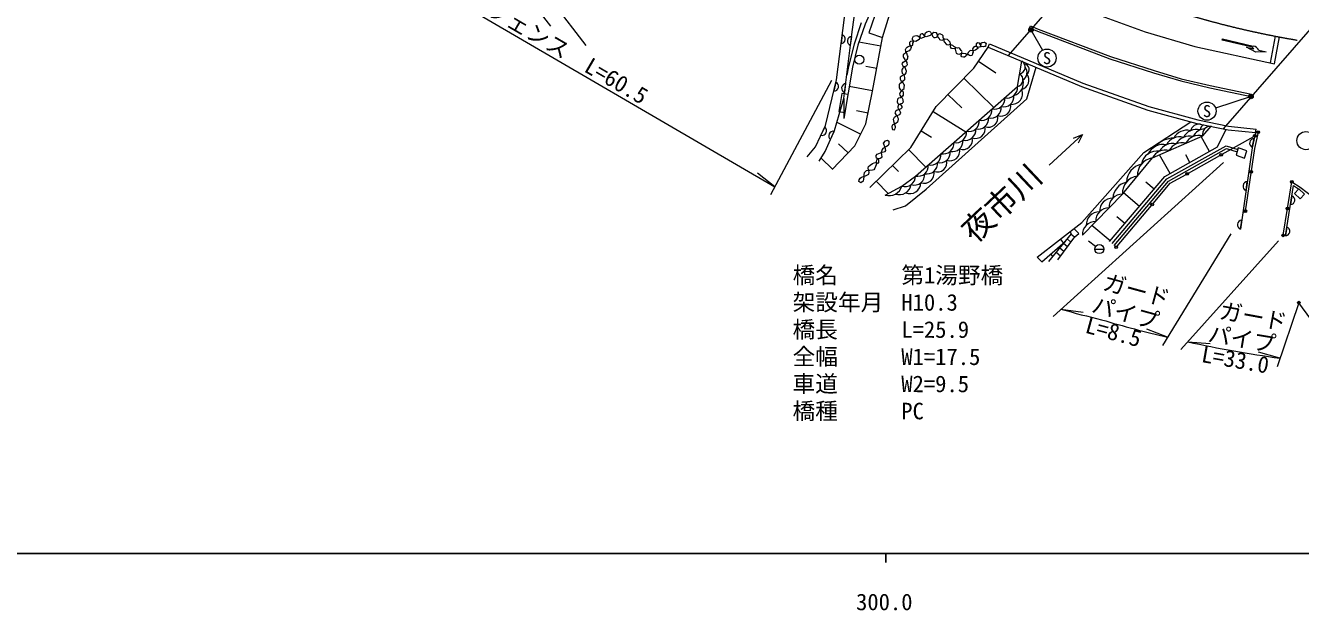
# Model space of a CAD drawing. Units: millimetres, scale not verified. Extents: x 40000 to 680000, y 20000 to 380000.
# Drawn here: x 273037 to 413791, y 198715 to 263303 of the extents above; entities that cross this region are included whole.
import ezdxf
from ezdxf.enums import TextEntityAlignment as Align

# ---------------------------------------------------------------- set-up
doc = ezdxf.new("R2010")
doc.units = ezdxf.units.MM
doc.header["$LTSCALE"] = 1000
doc.linetypes.add('CHAIN', pattern=[18.5, 12, -1.5, 3.5, -1.5])
for name, color, linetype, lineweight in [('M-BGD', 7, 'Continuous', 13), ('M-BMK', 2, 'CHAIN', 13), ('M-BMK-HTXT', 7, 'Continuous', 13), ('M-STR-HTXT', 7, 'Continuous', 13), ('M-STR-STR1', 1, 'Continuous', 13), ('M-STR-STRC', 7, 'Continuous', 13), ('M-TTL-BAND', 7, 'Continuous', 25)]:
    doc.layers.add(name, color=color, linetype=linetype, lineweight=lineweight)
doc.styles.add('ＭＳ ゴシック', font='')
doc.styles.get('ＭＳ ゴシック').set_extended_font_data('MS Gothic')

msp = doc.modelspace()

# ---------------------------------------------------------------- hatches: boundary and pattern name
at = {"layer": 'M-BGD'}
for points in [[(409132, 251667, -1), (409079, 251372, -0.41421), (408958, 251545, -0.41421)], [(408358, 247306, -1), (408305, 247011, -0.41421), (408184, 247185, -0.41421)], [(412864, 246190, -1), (412811, 245894, -0.41421), (412690, 246068, -0.41421)], [(407727, 242948, -1), (407674, 242653, -0.41421), (407553, 242827, -0.41421)], [(412385, 243237, -1), (412333, 242942, -0.41421), (412211, 243116, -0.41421)], [(411907, 240284, -1), (411855, 239989, -0.41421), (411733, 240163, -0.41421)], [(413643, 232847, -1), (413590, 232552, -0.41421), (413469, 232726, -0.41421)]]:
    msp.add_hatch(color=256, dxfattribs=at).paths.add_polyline_path(points)
at = {"layer": 'M-STR-HTXT'}
for points in [[(383964, 262588, -1), (384102, 263069, -0.41421), (384274, 262760, -0.41421)], [(408109, 255576, -1), (408554, 255348, -0.41421), (408217, 255240, -0.41421)]]:
    msp.add_hatch(color=256, dxfattribs=at).paths.add_polyline_path(points)

# ---------------------------------------------------------------- linework, layer by layer
at = {"layer": 'M-BGD'}
for p, q in [((363195, 262283), (363071, 261300)), ((364122, 261106), (364244, 262090)), ((367457, 261004), (365048, 261450)), ((378238, 259362), (380142, 258061)), ((367002, 258546), (365797, 258769)), ((362505, 257033), (362273, 256070)), ((363476, 255911), (363598, 256894)), ((366547, 256088), (363979, 256564)), ((376618, 257470), (379926, 254256)), ((363139, 255784), (362808, 253811)), ((363829, 255668), (363139, 255784)), ((363395, 255257), (363391, 253053)), ((374876, 255677), (376398, 254198)), ((362808, 253811), (363499, 253696)), ((366048, 253638), (364769, 253899)), ((373240, 253800), (376839, 251548)), ((361274, 252078), (360850, 251183)), ((365225, 251300), (362625, 252604)), ((361921, 250706), (362323, 251611)), ((371914, 251681), (373062, 250962)), ((403757, 249408), (402839, 251048)), ((408472, 249845), (408690, 250811)), ((363851, 249243), (362797, 250245)), ((370527, 249610), (372423, 247674)), ((362129, 247431), (360859, 248638)), ((368741, 247862), (369403, 247185)), ((399393, 246968), (398241, 249027)), ((401575, 248188), (401116, 249008)), ((366954, 246113), (368278, 244760)), ((397624, 245245), (396724, 246007)), ((407780, 245091), (407921, 246071)), ((396010, 243337), (394253, 244823)), ((412843, 244511), (412684, 243533)), ((394395, 241428), (393517, 242171)), ((392780, 239519), (390757, 241231)), ((407161, 240817), (407303, 241798)), ((412283, 241056), (412125, 240078)), ((387642, 239312), (387305, 239743)), ((388455, 239395), (388044, 239734)), ((388842, 239919), (388457, 240236)), ((391174, 238910), (390371, 239506)), ((386457, 237805), (386219, 238080)), ((387296, 237824), (386805, 238228)), ((387682, 238348), (387218, 238730)), ((388069, 238871), (387631, 239232)), ((391076, 238612), (392076, 238612))]:
    msp.add_line(p, q, dxfattribs=at)
for points in [[(315837, 299219), (321990, 295246), (331365, 288044), (336764, 284943), (346600, 278239), (367667, 267909), (365725, 263438), (364938, 261128), (364336, 258698), (363391, 253053)], [(304515, 284393), (314461, 280932), (319125, 279102), (323318, 273123), (330985, 263238)], [(342044, 278407), (341619, 278482), (339767, 279514), (332544, 278268), (328482, 278804), (322164, 278725), (324181, 275038), (334912, 261094)], [(362094, 247394), (364578, 250008), (365809, 252464), (366539, 256047), (367640, 261987), (369211, 267132), (368152, 267555), (367134, 265377), (366148, 262502), (367640, 261987)], [(359339, 248806), (360251, 249920), (361358, 252254), (362565, 257286), (363765, 266797)], [(360659, 248323), (361330, 249377), (362361, 251697), (363395, 255257), (364270, 262297), (364762, 266126)], [(365305, 263600), (364506, 261255), (363895, 258790), (363711, 257804)], [(366239, 245414), (370760, 249838), (373581, 254344), (377719, 258603), (379308, 260928)], [(367949, 244581), (369773, 245575), (371292, 246682), (382551, 256559), (383038, 259351)], [(368834, 242957), (370202, 243409), (372449, 245236), (383593, 255220), (384608, 258687)], [(384710, 237719), (389638, 241563), (396500, 249291), (401692, 252674)], [(389708, 240160), (394139, 244685), (397451, 248679), (402995, 251116), (403930, 252176)], [(392721, 239449), (398802, 246637), (404629, 249896), (405584, 251842)], [(408839, 251473), (408459, 249785), (407161, 240817)], [(409105, 251519), (408705, 249739), (407701, 242801)], [(392988, 239223), (399028, 246363), (405588, 250031), (406877, 249629)], [(393217, 239030), (399222, 246128), (405622, 249706), (406788, 249342)], [(411881, 240137), (412837, 246042), (413762, 245463), (414539, 244855), (415517, 244111), (416748, 242951), (418103, 241411), (419045, 240111), (419639, 238842), (419854, 238138), (419925, 235127), (419531, 233118), (418987, 231824), (418677, 231137), (417789, 229818), (416662, 228523), (413616, 232700)], [(412128, 240097), (413024, 245630), (413586, 245278)], [(387000, 237422), (388874, 239962), (389312, 240355), (388782, 240895)], [(384710, 237719), (385228, 237222), (387831, 239475)], [(385995, 237243), (388519, 240311), (388335, 240546)]]:
    msp.add_lwpolyline(points, dxfattribs=at)
for points in [[(379058, 261249), (379015, 261001), (378914, 260974), (378802, 260955), (378533, 260971), (378474, 261171), (378343, 261339), (378188, 261371), (378000, 261288), (377972, 261209), (377983, 261091), (378028, 261019), (378068, 260963), (378119, 260889), (378156, 260809), (378156, 260761), (378073, 260675), (377927, 260569), (377664, 260491), (377652, 260532), (377561, 260505), (377393, 260558), (377295, 260522), (377169, 260389), (377116, 260319), (377082, 260224), (377006, 260117), (376928, 260069), (376862, 259922), (376691, 259824), (376585, 259805), (376408, 259843), (376326, 259938), (376318, 260037), (376390, 260248), (376414, 260320), (376428, 260391), (376394, 260484), (376344, 260555), (376194, 260766), (376146, 260786), (376034, 260827), (375915, 260806), (375794, 260835), (375681, 260780), (375589, 260733), (375268, 260767), (375201, 260859), (375162, 260900), (375154, 260986), (375179, 261123), (375131, 261374), (375116, 261447), (374836, 261740), (374533, 261782), (374198, 261650), (373986, 261731), (373929, 261859), (373883, 261908), (373839, 261987), (373733, 262122), (373733, 262323), (373593, 262480), (373313, 262534), (373043, 262347), (372904, 262196), (372465, 262065), (372354, 262105), (372115, 262388), (371971, 262390), (371793, 262315), (371688, 261750), (371326, 261527), (370958, 261559), (370752, 261552), (370634, 261443), (370638, 261303), (370627, 261220), (370686, 261106), (370787, 260983), (370803, 260867), (370765, 260767), (370728, 260682), (370577, 260488), (370289, 260410), (370089, 260189), (369954, 260095), (369942, 260049), (369912, 259927), (369913, 259836), (369959, 259760), (370036, 259653), (370101, 259532), (370140, 259457), (370242, 259334), (370326, 259217), (370326, 259131), (370360, 258951), (370324, 258892), (370275, 258829), (370147, 258776), (370045, 258732), (369970, 258690), (369917, 258620), (369877, 258585), (369810, 258475), (369763, 258422), (369773, 258289), (369796, 258185), (369807, 258113), (369828, 258045), (369873, 257973), (369956, 257903), (370000, 257857), (370067, 257555), (370068, 257452), (370061, 257317), (370027, 257264), (369993, 257215), (369907, 257150), (369827, 257048), (369547, 256871), (369475, 256778), (369475, 256706), (369485, 256497), (369488, 256411), (369580, 256238), (369717, 256150), (369887, 256069), (369931, 255933), (369934, 255615), (369837, 255487), (369644, 255331), (369430, 255281), (369305, 255179), (369271, 254885), (369300, 254754), (369347, 254682), (369482, 254627), (369623, 254563), (369717, 254459), (369780, 254352), (369772, 254204), (369652, 254107), (369511, 254026), (369271, 253956), (369102, 253852), (369065, 253805), (369021, 253662), (369104, 253486), (369247, 253327), (369299, 253189), (369357, 253048), (369362, 252902), (369349, 252823), (369286, 252619), (369130, 252466), (368867, 252377), (368721, 252283), (368658, 252122), (368697, 251947), (368762, 251827), (368919, 251777), (368993, 251820), (369040, 251952), (369068, 252045), (369068, 252115), (369060, 252214), (368938, 252576), (368871, 252965), (368963, 253171), (369169, 253336), (369572, 253466), (369652, 253611), (369641, 253734), (369503, 254024), (369419, 254114), (369357, 254257), (369370, 254375), (369452, 254575), (369718, 254683), (369867, 254741), (369908, 254795), (369958, 254882), (369945, 255001), (369926, 255111), (369835, 255312), (369725, 255396), (369578, 255625), (369566, 255750), (369589, 255854), (369709, 256007), (369766, 256126), (369846, 256191), (369907, 256237), (370027, 256361), (370053, 256452), (370058, 256715), (370006, 256835), (369928, 256971), (369823, 257128), (369755, 257153), (369660, 257276), (369634, 257330), (369642, 257638), (369701, 257722), (369821, 257796), (370000, 257857), (370175, 257952), (370264, 258061), (370278, 258266), (370238, 258438), (370198, 258544), (370188, 258613), (369941, 258779), (369914, 258810), (369835, 259033), (369863, 259160), (369933, 259240), (370105, 259379), (370419, 259639), (370450, 259728), (370456, 259835), (370472, 259880), (370419, 259978), (370345, 260248), (370233, 260349), (370228, 260444), (370195, 260655), (370269, 260797), (370342, 260889), (370379, 260917), (370471, 260981), (370596, 261012), (370843, 261068), (370994, 261179), (371010, 261353), (371078, 261456), (371063, 261620), (370967, 261763), (370958, 261889), (371078, 262109), (371198, 262162), (371449, 262188), (371550, 262157), (371699, 262069), (371734, 261998), (371918, 261917), (372098, 261964), (372212, 262003), (372276, 262051), (372321, 262104), (372333, 262217), (372360, 262372), (372389, 262484), (372542, 262614), (372789, 262679), (372858, 262640), (372936, 262577), (372999, 262505), (373030, 262455), (373085, 262376), (373139, 262239), (373179, 262134), (373236, 262054), (373327, 261994), (373471, 261989), (373598, 262033), (373669, 262075), (373733, 262122), (373843, 262338), (373967, 262405), (374024, 262390), (374183, 262314), (374269, 262249), (374290, 262194), (374308, 262111), (374324, 261978), (374353, 261887), (374400, 261798), (374423, 261738), (374420, 261595), (374462, 261488), (374715, 261204), (374936, 261170), (375057, 261188), (375271, 261165), (375378, 261141), (375490, 261032), (375621, 260955), (375660, 260882), (375675, 260695), (375722, 260525), (375794, 260258), (375913, 260173), (376121, 260150), (376286, 260205), (376628, 260261), (376822, 260223), (377006, 260117), (377126, 260089), (377247, 260016), (377321, 260006), (377548, 260040), (377605, 260171), (377614, 260230), (377697, 260353), (377652, 260532), (377632, 260718), (377820, 260976), (377867, 261004), (378028, 261019), (378133, 260957), (378219, 260921), (378303, 260934), (378360, 260942), (378527, 260991), (378516, 261030), (378520, 261231), (378542, 261352), (378581, 261415), (378692, 261437), (378872, 261445), (378907, 261451), (379025, 261382), (379072, 261353)], [(367769, 250307), (367981, 250572), (368185, 250639), (368337, 250542), (368363, 250251), (368274, 250058), (368079, 249930), (367925, 249876), (367677, 249735), (367591, 249600), (367513, 249280), (367547, 249027), (367557, 248811), (367484, 248696), (367385, 248626), (367174, 248574), (367057, 248499), (366971, 248418), (366940, 248301), (366958, 248230), (367010, 248118), (366816, 247562), (366692, 247372), (366530, 247323), (366256, 247299), (366035, 247300), (365842, 247257), (365704, 247120), (365630, 247035), (365596, 246853), (365583, 246603), (365565, 246327), (365508, 246129), (365372, 246006), (365239, 245936), (365029, 246065), (365071, 246265), (365198, 246449), (365315, 246540), (365778, 246717), (366124, 246899), (366167, 247084), (366154, 247287), (366109, 247334), (366062, 247606), (366093, 247720), (366266, 247890), (366524, 248066), (366724, 248153), (366889, 248173), (367095, 248109), (367254, 248125), (367250, 248311), (367225, 248511), (367155, 248562), (367001, 248673), (366939, 248787), (366931, 248946), (367040, 249095), (367604, 249333), (367954, 249387), (367998, 249518), (367995, 249676), (367940, 249794)], [(406671, 248970), (407626, 248672), (407879, 249483), (406924, 249781)], [(413113, 244771), (413591, 245283), (414248, 244669), (413770, 244157)]]:
    msp.add_lwpolyline(points, close=True, dxfattribs=at)
for centre, radius in [((365078, 259541), 500), ((409105, 251519), 150), ((408331, 247158), 150), ((412837, 246042), 150), ((407701, 242801), 150), ((412359, 243089), 150), ((411881, 240137), 150), ((391576, 238612), 500), ((413616, 232700), 150)]:
    msp.add_circle(centre, radius, dxfattribs=at)
for centre, radius, start, end in [((363036, 261804), 505, 273.98364, 71.64183), ((364280, 261586), 505, 94.08137, 251.73956), ((382627, 258703), 767, 282.59205, 57.6108), ((383262, 258437), 592, 304.42572, 84.12409), ((382384, 257307), 767, 282.59205, 57.6108), ((382712, 257294), 1101, 286.17109, 36.48326), ((382685, 258108), 926, 300.20006, 40.00279), ((362294, 256574), 505, 267.67855, 65.33674), ((363634, 256390), 505, 94.08137, 251.73956), ((381399, 256452), 1157, 257.23577, 5.28394), ((381928, 255779), 1183, 262.45576, 22.77617), ((381812, 256929), 1391, 284.56511, 15.78196), ((379992, 255218), 1157, 257.23577, 5.28394), ((381010, 255476), 1157, 257.23577, 5.28394), ((378584, 253983), 1157, 257.23577, 5.28394), ((379331, 253132), 1062, 249.43659, 13.08311), ((379603, 254242), 1157, 257.23577, 5.28394), ((380739, 254366), 1062, 249.43659, 13.08311), ((360974, 251672), 505, 255.79403, 53.45222), ((377177, 252749), 1157, 257.23577, 5.28394), ((377924, 251897), 1062, 249.43659, 13.08311), ((378195, 253007), 1157, 257.23577, 5.28394), ((402647, 251369), 1052, 84.3923, 162.6098), ((403398, 251737), 690, 117.58732, 177.57744), ((403863, 251293), 886, 85.65732, 191.49554), ((362212, 251119), 505, 77.19789, 234.85609), ((375381, 250538), 1157, 257.23577, 5.28394), ((375770, 251514), 1157, 257.23577, 5.28394), ((376517, 250663), 1062, 249.43659, 13.08311), ((376788, 251773), 1157, 257.23577, 5.28394), ((399818, 248199), 2671, 90.49493, 138.65621), ((400447, 249387), 1620, 75.19272, 152.27129), ((401229, 250117), 1620, 75.19272, 152.27129), ((401513, 249471), 1620, 75.19272, 152.27129), ((402295, 250200), 1620, 75.19272, 152.27129), ((402573, 249567), 1605, 74.7758, 152.68821), ((403361, 250283), 1620, 95.19755, 152.27129), ((408677, 250307), 505, 88.49314, 246.15133), ((372955, 249045), 1157, 257.23577, 5.28394), ((373974, 249303), 1157, 257.23577, 5.28394), ((374363, 250279), 1157, 257.23577, 5.28394), ((375109, 249428), 1062, 249.43659, 13.08311), ((397956, 247677), 1757, 81.00154, 169.19002), ((398685, 248207), 1962, 80.38946, 152.45426), ((398877, 247942), 1605, 74.7758, 152.68821), ((399665, 248658), 1620, 75.19272, 152.27129), ((400725, 248755), 1605, 74.7758, 152.68821), ((371548, 247810), 1157, 257.23577, 5.28394), ((372566, 248069), 1157, 257.23577, 5.28394), ((373702, 248193), 1062, 249.43659, 13.08311), ((396761, 245881), 2191, 104.02901, 176.62973), ((397696, 246790), 1905, 97.41271, 183.24608), ((370123, 246691), 1169, 252.54053, 359.58291), ((371166, 246839), 1149, 252.04629, 5.07436), ((372246, 246983), 1105, 250.79118, 11.26982), ((396040, 244793), 1905, 97.41271, 183.24608), ((368370, 245978), 1459, 253.20738, 343.98975), ((369506, 245943), 1321, 250.67635, 351.39331), ((370631, 245981), 1252, 249.1773, 358.11848), ((395049, 244085), 1982, 103.86112, 175.38544), ((407947, 245567), 505, 92.9357, 250.59389), ((393073, 242775), 1470, 90, 181.51423), ((394123, 243216), 1470, 89.39735, 181.51423), ((412667, 244037), 505, 271.96917, 69.62736), ((391596, 241266), 1470, 89.69791, 181.51423), ((392654, 241708), 1470, 89.69791, 181.51423), ((391177, 240199), 1470, 89.69791, 181.51423), ((407329, 241293), 505, 92.9357, 250.59389), ((412107, 240582), 505, 271.96917, 69.62736)]:
    msp.add_arc(centre, radius, start, end, dxfattribs=at)
at = {"layer": 'M-BMK'}
msp.add_arc((430007, 360303), 100000, 253.57623, 292.94636, dxfattribs=at)
at = {"layer": 'M-BMK-HTXT'}
msp.add_line((386033, 247901), (389730, 251268), dxfattribs=at)
msp.add_lwpolyline([(388738, 250872), (389730, 251268), (389243, 250317)], dxfattribs=at)
at = {"layer": 'M-STR-HTXT'}
for p, q in [((302195, 276726), (355760, 245474)), ((384033, 262829), (385313, 260572)), ((361998, 257225), (355291, 244590)), ((408331, 255462), (404420, 254164)), ((405307, 248183), (386474, 231188)), ((355760, 245474), (353833, 246994)), ((406107, 240316), (398558, 227989)), ((411356, 239533), (400597, 227521)), ((413616, 232700), (411198, 225610)), ((387351, 231980), (389785, 231656)), ((399108, 228887), (396820, 229778)), ((401363, 228377), (403812, 228198)), ((411526, 226574), (409165, 227247))]:
    msp.add_line(p, q, dxfattribs=at)
for centre in [(384033, 262829), (408331, 255462)]:
    msp.add_circle(centre, 250, dxfattribs=at)
for centre, radius, start, end in [((422844, 359105), 131988, 254.40048, 256.41262), ((430007, 360303), 135000, 253.57623, 256.76891), ((430007, 360303), 135000, 257.7503, 262.13207)]:
    msp.add_arc(centre, radius, start, end, dxfattribs=at)
at = {"layer": 'M-STR-STR1'}
for p, q in [((381559, 259977), (394292, 274652)), ((405279, 251903), (419870, 268636)), ((379308, 260928), (379464, 261296)), ((408839, 251473), (408881, 251871))]:
    msp.add_line(p, q, dxfattribs=at)
for points in [[(379308, 260928), (389609, 256573), (396931, 253961), (402357, 252495), (405796, 251799), (408839, 251473)], [(379464, 261296), (389755, 256946), (397050, 254343), (402449, 252884), (405857, 252195), (408881, 251871)]]:
    msp.add_lwpolyline(points, dxfattribs=at)
at = {"layer": 'M-STR-STRC'}
for p, q in [((383889, 263035), (383985, 263266)), ((410465, 259172), (411021, 262121)), ((410904, 259075), (411463, 262038)), ((408331, 255462), (408383, 255707)), ((405152, 249100), (408628, 251043)), ((401416, 247010), (404891, 248954)), ((399416, 245892), (401154, 246864)), ((397523, 243655), (399416, 245892)), ((393543, 238950), (397329, 243426))]:
    msp.add_line(p, q, dxfattribs=at)
for points in [[(333439, 299019), (350196, 287234), (352848, 285658), (361109, 280581), (375672, 271693), (379207, 269766), (386922, 266182), (396654, 262599), (402127, 260999), (410904, 259075)], [(383985, 263266), (384844, 262912), (392819, 259872), (397654, 258329), (400631, 257431), (403821, 256668), (408383, 255707)], [(383889, 263035), (384752, 262679), (392736, 259636), (397579, 258090), (400565, 257190), (403766, 256424), (408331, 255462)], [(408311, 260947), (405155, 261691), (405189, 261837), (408582, 261037)], [(409208, 260581), (409987, 260398), (408847, 260358), (407845, 260903), (408624, 260719)]]:
    msp.add_lwpolyline(points, dxfattribs=at)
for centre, radius in [((385806, 259703), 1000), ((403471, 253849), 1000), ((408758, 251116), 150), ((408758, 251116), 120), ((408758, 251116), 100), ((414392, 250590), 1000), ((405022, 249027), 150), ((405022, 249027), 120), ((405022, 249027), 100), ((401285, 246937), 150), ((401285, 246937), 120), ((401285, 246937), 100), ((397426, 243540), 150), ((397426, 243540), 120), ((397426, 243540), 100), ((393446, 238836), 150), ((393446, 238836), 120), ((393446, 238836), 100)]:
    msp.add_circle(centre, radius, dxfattribs=at)
for centre, radius in [((408196, 260460), 500), ((408352, 260064), 1000)]:
    msp.add_arc(centre, radius, 31.16409, 76.73709, dxfattribs=at)
at = {"layer": 'M-TTL-BAND'}
for p, q in [((40000, 205000), (579000, 205000)), ((368000, 205000), (368000, 204000))]:
    msp.add_line(p, q, dxfattribs=at)

# ---------------------------------------------------------------- texts
at = {"layer": 'M-BMK-HTXT', "style": 'ＭＳ ゴシック'}
msp.add_text('夜市川', height=2566, rotation=43.38, dxfattribs=at).set_placement((378366, 238597), align=Align.BOTTOM_LEFT)
at = {"layer": 'M-STR-HTXT', "style": 'ＭＳ ゴシック'}
for s, rotation, p in [('ガードフェンス\u3000L=60.5', 329.739, (328899, 260966)), ('ガード', 344.72, (395321, 232662)), ('パイプ', 344.72, (394095, 230168)), ('ガード', 349.564, (408320, 229757)), ('パイプ', 350.73, (407094, 227262))]:
    msp.add_text(s, height=1833, rotation=rotation, dxfattribs=at).set_placement(p, align=Align.BOTTOM_CENTER)
for s, p in [('橋名', (357727, 234282)), ('第1湯野橋', (369727, 234272)), ('架設年月', (357724, 231282)), ('H10.3', (369724, 231272)), ('橋長', (357722, 228282)), ('L=25.9', (369722, 228272)), ('全幅', (357720, 225282)), ('W1=17.5', (369720, 225272)), ('車道', (357717, 222282)), ('W2=9.5', (369717, 222272)), ('橋種', (357715, 219282)), ('PC', (369715, 219272))]:
    msp.add_text(s, height=1833, rotation=359.956, dxfattribs=at).set_placement(p, align=Align.BOTTOM_LEFT)
for s, rotation, p in [('L=8.5', 344.72, (393400, 230361)), ('L=33.0', 350.045, (406764, 227319))]:
    msp.add_text(s, height=1833, rotation=rotation, dxfattribs=at).set_placement(p, align=Align.TOP_CENTER)
at = {"layer": 'M-STR-STRC', "style": 'ＭＳ ゴシック'}
for p in [(385806, 259703), (403471, 253849)]:
    msp.add_text('S', height=1320, dxfattribs=at).set_placement(p, align=Align.MIDDLE_CENTER)
at = {"layer": 'M-TTL-BAND', "style": 'ＭＳ ゴシック'}
msp.add_text('300.0', height=1833, dxfattribs=at).set_placement((367844, 198195), align=Align.BOTTOM_CENTER)

doc.saveas('drawing.dxf')
